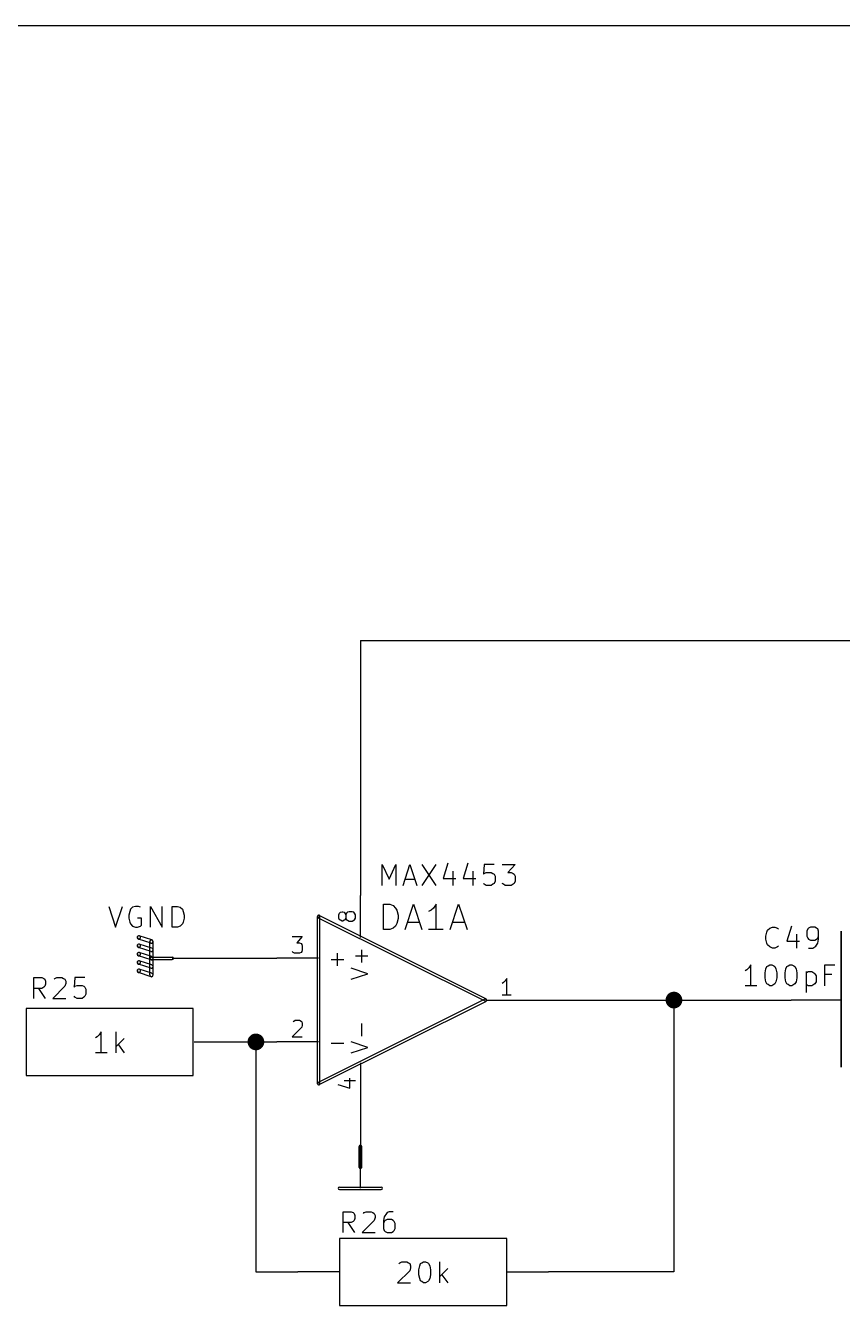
# Model space of a CAD drawing. Extents: x 12 to 829, y -582 to -12.
# Drawn here: x 343.9 to 393.5, y -303.8 to -226.1 of the extents above; entities that cross this region are included whole.
import ezdxf

# ---------------------------------------------------------------- set-up
doc = ezdxf.new("R2010")
doc.units = 0
doc.header["$MEASUREMENT"] = 0
doc.layers.add('BLACK', color=7, linetype='CONTINUOUS')

msp = doc.modelspace()

# ---------------------------------------------------------------- linework, layer by layer
at = {"layer": 'Black'}
for p, q in [((11.938, -226.06), (829.056, -226.06)), ((364.236, -263.398), (364.236, -278.892)), ((364.236, -263.398), (440.69, -263.398)), ((365.557, -278.282), (365.557, -277.012)), ((365.557, -277.012), (365.989, -277.901)), ((365.989, -277.901), (366.395, -277.012)), ((366.395, -277.012), (366.395, -278.282)), ((366.827, -278.282), (367.233, -277.012)), ((367.233, -277.012), (367.665, -278.282)), ((367.97, -277.012), (368.808, -278.282)), ((368.808, -277.012), (367.97, -278.282)), ((369.545, -276.936), (369.265, -277.851)), ((369.849, -277.419), (369.849, -278.282)), ((370.764, -276.936), (370.484, -277.851)), ((371.069, -277.419), (371.069, -278.282)), ((371.754, -277.012), (371.704, -277.597)), ((372.364, -277.012), (371.754, -277.012)), ((372.847, -277.012), (373.634, -277.012)), ((373.634, -277.012), (373.202, -277.495)), ((366.954, -277.901), (367.538, -277.901)), ((369.265, -277.851), (370.027, -277.851)), ((370.484, -277.851), (371.246, -277.851)), ((371.704, -277.597), (371.754, -277.546)), ((371.754, -278.206), (371.704, -278.155)), ((371.754, -277.546), (371.881, -277.495)), ((371.881, -278.282), (371.754, -278.206)), ((371.881, -277.495), (372.186, -277.495)), ((372.186, -277.495), (372.288, -277.546)), ((372.288, -278.206), (372.186, -278.282)), ((372.288, -277.546), (372.364, -277.597)), ((372.364, -278.155), (372.288, -278.206)), ((372.364, -277.597), (372.415, -277.724)), ((372.415, -278.028), (372.364, -278.155)), ((372.415, -277.724), (372.415, -278.028)), ((372.923, -278.206), (372.847, -278.155)), ((373.024, -278.282), (372.923, -278.206)), ((373.202, -277.495), (373.405, -277.495)), ((373.405, -277.495), (373.507, -277.546)), ((373.507, -278.206), (373.405, -278.282)), ((373.507, -277.546), (373.583, -277.597)), ((373.583, -278.155), (373.507, -278.206)), ((373.583, -277.597), (373.634, -277.724)), ((373.634, -278.028), (373.583, -278.155)), ((373.634, -277.724), (373.634, -278.028)), ((364.236, -281.432), (364.236, -278.892)), ((372.186, -278.282), (371.881, -278.282)), ((373.405, -278.282), (373.024, -278.282)), ((348.945, -279.552), (349.352, -280.822)), ((349.352, -280.822), (349.783, -279.552)), ((350.266, -279.73), (350.215, -279.857)), ((350.393, -279.603), (350.266, -279.73)), ((350.571, -279.552), (350.393, -279.603)), ((350.749, -279.552), (350.571, -279.552)), ((350.876, -279.603), (350.749, -279.552)), ((351.485, -280.822), (351.485, -279.552)), ((351.485, -279.552), (352.196, -280.822)), ((352.196, -280.822), (352.196, -279.552)), ((352.806, -280.822), (352.806, -279.552)), ((352.806, -279.552), (353.111, -279.552)), ((353.111, -279.552), (353.289, -279.603)), ((353.289, -279.603), (353.416, -279.73)), ((353.416, -279.73), (353.466, -279.857)), ((365.633, -280.949), (365.633, -279.425)), ((365.633, -279.425), (366.014, -279.425)), ((366.014, -279.425), (366.217, -279.502)), ((366.217, -279.502), (366.37, -279.654)), ((366.37, -279.654), (366.446, -279.781)), ((366.446, -279.781), (366.522, -280.086)), ((366.954, -280.949), (367.462, -279.425)), ((367.462, -279.425), (367.97, -280.949)), ((368.529, -279.781), (368.376, -279.857)), ((368.681, -279.654), (368.529, -279.781)), ((368.833, -279.425), (368.681, -279.654)), ((368.833, -280.949), (368.833, -279.425)), ((369.697, -280.949), (370.205, -279.425)), ((370.205, -279.425), (370.713, -280.949)), ((350.215, -279.857), (350.164, -280.086)), ((350.164, -280.086), (350.164, -280.264)), ((350.164, -280.264), (350.215, -280.518)), ((350.215, -280.518), (350.266, -280.619)), ((350.926, -280.264), (350.698, -280.264)), ((350.926, -280.695), (350.926, -280.264)), ((353.466, -280.518), (353.416, -280.619)), ((353.466, -279.857), (353.517, -280.086)), ((353.517, -280.264), (353.466, -280.518)), ((353.517, -280.086), (353.517, -280.264)), ((361.62, -290.322), (361.62, -280.162)), ((361.671, -280.238), (371.805, -285.293)), ((361.747, -280.111), (371.881, -285.166)), ((361.772, -290.322), (361.772, -280.162)), ((362.915, -280.06), (362.966, -279.959)), ((362.915, -280.264), (362.915, -280.06)), ((362.966, -280.365), (362.915, -280.264)), ((362.966, -279.959), (363.017, -279.908)), ((363.017, -280.391), (362.966, -280.365)), ((363.017, -279.908), (363.118, -279.883)), ((363.118, -280.441), (363.017, -280.391)), ((363.118, -279.883), (363.169, -279.883)), ((363.169, -280.441), (363.118, -280.441)), ((363.169, -279.883), (363.245, -279.908)), ((363.245, -280.391), (363.169, -280.441)), ((363.245, -279.908), (363.296, -279.959)), ((363.296, -280.365), (363.245, -280.391)), ((363.296, -279.959), (363.347, -280.06)), ((363.347, -280.264), (363.296, -280.365)), ((363.398, -279.959), (363.347, -280.06)), ((363.347, -280.06), (363.347, -280.264)), ((363.347, -280.264), (363.398, -280.365)), ((363.449, -279.908), (363.398, -279.959)), ((363.398, -280.365), (363.449, -280.391)), ((363.55, -279.883), (363.449, -279.908)), ((363.449, -280.391), (363.55, -280.441)), ((363.728, -279.883), (363.55, -279.883)), ((363.55, -280.441), (363.728, -280.441)), ((363.83, -279.908), (363.728, -279.883)), ((363.728, -280.441), (363.83, -280.391)), ((363.88, -279.959), (363.83, -279.908)), ((363.83, -280.391), (363.88, -280.365)), ((363.931, -280.06), (363.88, -279.959)), ((363.88, -280.365), (363.931, -280.264)), ((363.931, -280.264), (363.931, -280.06)), ((366.522, -280.289), (366.446, -280.594)), ((366.522, -280.086), (366.522, -280.289)), ((367.081, -280.518), (367.817, -280.518)), ((369.824, -280.518), (370.561, -280.518)), ((350.266, -280.619), (350.393, -280.746)), ((350.393, -280.746), (350.571, -280.822)), ((350.571, -280.822), (350.698, -280.822)), ((350.698, -280.822), (350.876, -280.746)), ((351.561, -281.584), (350.799, -281.33)), ((350.876, -280.746), (350.926, -280.695)), ((353.111, -280.822), (352.806, -280.822)), ((353.289, -280.746), (353.111, -280.822)), ((353.416, -280.619), (353.289, -280.746)), ((366.014, -280.949), (365.633, -280.949)), ((366.217, -280.873), (366.014, -280.949)), ((366.37, -280.746), (366.217, -280.873)), ((366.446, -280.594), (366.37, -280.746)), ((369.265, -280.949), (368.376, -280.949)), ((388.874, -281.356), (388.925, -281.127)), ((388.874, -281.534), (388.874, -281.356)), ((388.925, -281.127), (388.976, -281)), ((388.976, -281), (389.103, -280.873)), ((389.103, -280.873), (389.28, -280.822)), ((389.28, -280.822), (389.407, -280.822)), ((389.407, -280.822), (389.585, -280.873)), ((389.585, -280.873), (389.636, -280.924)), ((390.423, -280.746), (390.144, -281.661)), ((390.728, -281.229), (390.728, -282.092)), ((391.414, -280.924), (391.363, -281.051)), ((391.363, -281.051), (391.363, -281.356)), ((391.363, -281.356), (391.414, -281.483)), ((391.465, -280.873), (391.414, -280.924)), ((391.592, -280.822), (391.465, -280.873)), ((391.846, -280.822), (391.592, -280.822)), ((391.947, -280.873), (391.846, -280.822)), ((392.024, -280.924), (391.947, -280.873)), ((392.074, -281.051), (392.024, -280.924)), ((392.024, -281.483), (392.074, -281.356)), ((392.074, -281.534), (392.074, -281.051)), ((393.446, -281.051), (393.446, -289.306)), ((393.446, -289.306), (393.446, -281.051)), ((351.511, -281.788), (350.749, -281.534)), ((351.511, -282.296), (350.749, -282.042)), ((351.561, -282.092), (350.799, -281.838)), ((351.434, -283.718), (351.434, -281.686)), ((351.638, -283.718), (351.638, -281.686)), ((360.096, -281.381), (360.705, -281.381)), ((360.705, -281.381), (360.375, -281.762)), ((360.375, -281.762), (360.528, -281.762)), ((360.528, -281.762), (360.629, -281.813)), ((360.629, -281.813), (360.68, -281.864)), ((360.68, -281.864), (360.705, -281.965)), ((360.705, -281.965), (360.705, -282.194)), ((388.925, -281.788), (388.874, -281.534)), ((388.976, -281.889), (388.925, -281.788)), ((389.103, -282.016), (388.976, -281.889)), ((389.28, -282.092), (389.103, -282.016)), ((389.407, -282.092), (389.28, -282.092)), ((389.585, -282.016), (389.407, -282.092)), ((389.636, -281.965), (389.585, -282.016)), ((390.144, -281.661), (390.906, -281.661)), ((391.414, -281.483), (391.465, -281.534)), ((391.465, -281.534), (391.592, -281.61)), ((391.465, -282.092), (391.719, -282.092)), ((391.592, -281.61), (391.846, -281.61)), ((391.719, -282.092), (391.846, -282.016)), ((391.846, -281.61), (391.947, -281.534)), ((391.846, -282.016), (391.897, -281.965)), ((391.897, -281.965), (392.024, -281.788)), ((391.947, -281.534), (392.024, -281.483)), ((392.024, -281.788), (392.074, -281.534)), ((351.511, -282.804), (350.749, -282.55)), ((351.561, -282.6), (350.799, -282.346)), ((351.561, -283.108), (350.799, -282.854)), ((351.536, -282.626), (352.806, -282.626)), ((351.536, -282.778), (352.806, -282.778)), ((352.806, -282.702), (359.156, -282.702)), ((361.696, -282.702), (359.156, -282.702)), ((360.147, -282.346), (360.096, -282.296)), ((360.223, -282.397), (360.147, -282.346)), ((360.528, -282.397), (360.223, -282.397)), ((360.629, -282.346), (360.528, -282.397)), ((360.68, -282.296), (360.629, -282.346)), ((360.705, -282.194), (360.68, -282.296)), ((362.458, -282.778), (363.22, -282.778)), ((362.839, -283.159), (362.839, -282.397)), ((364.693, -282.575), (363.931, -282.575)), ((364.312, -282.956), (364.312, -282.194)), ((351.511, -283.312), (350.749, -283.058)), ((351.511, -283.82), (350.749, -283.566)), ((351.561, -283.616), (350.799, -283.362)), ((364.693, -283.642), (363.677, -283.312)), ((363.677, -283.972), (364.693, -283.642)), ((387.706, -283.413), (387.604, -283.464)), ((387.833, -283.286), (387.706, -283.413)), ((387.96, -283.108), (387.833, -283.286)), ((387.96, -284.378), (387.96, -283.108)), ((388.823, -283.591), (388.874, -283.337)), ((388.823, -283.896), (388.823, -283.591)), ((388.874, -283.337), (388.925, -283.21)), ((388.925, -283.21), (389.001, -283.159)), ((389.001, -283.159), (389.103, -283.108)), ((389.103, -283.108), (389.23, -283.108)), ((389.23, -283.108), (389.357, -283.159)), ((389.357, -283.159), (389.407, -283.21)), ((389.407, -283.21), (389.484, -283.337)), ((389.484, -283.337), (389.534, -283.591)), ((389.534, -283.591), (389.534, -283.896)), ((390.042, -283.591), (390.093, -283.337)), ((390.042, -283.896), (390.042, -283.591)), ((390.093, -283.337), (390.144, -283.21)), ((390.144, -283.21), (390.22, -283.159)), ((390.22, -283.159), (390.322, -283.108)), ((390.322, -283.108), (390.449, -283.108)), ((390.449, -283.108), (390.576, -283.159)), ((390.576, -283.159), (390.627, -283.21)), ((390.627, -283.21), (390.703, -283.337)), ((390.703, -283.337), (390.754, -283.591)), ((390.754, -283.591), (390.754, -283.896)), ((391.312, -283.515), (391.312, -284.785)), ((391.312, -283.591), (391.439, -283.515)), ((391.439, -283.515), (391.668, -283.515)), ((391.668, -283.515), (391.795, -283.591)), ((391.795, -283.591), (391.846, -283.642)), ((391.846, -283.642), (391.922, -283.769)), ((392.455, -284.378), (392.455, -283.108)), ((392.455, -283.108), (393.065, -283.108)), ((344.399, -285.14), (344.399, -283.87)), ((344.399, -283.87), (344.881, -283.87)), ((344.881, -283.87), (345.008, -283.921)), ((345.008, -284.455), (344.881, -284.531)), ((345.008, -283.921), (345.059, -283.972)), ((345.059, -284.404), (345.008, -284.455)), ((345.059, -283.972), (345.11, -284.099)), ((345.11, -284.277), (345.059, -284.404)), ((345.11, -284.099), (345.11, -284.277)), ((346.278, -284.404), (345.542, -285.14)), ((345.618, -283.972), (345.669, -283.921)), ((345.669, -283.921), (345.796, -283.87)), ((345.796, -283.87), (346.1, -283.87)), ((346.1, -283.87), (346.202, -283.921)), ((346.202, -283.921), (346.278, -283.972)), ((346.278, -283.972), (346.329, -284.099)), ((346.329, -284.226), (346.278, -284.404)), ((346.329, -284.099), (346.329, -284.226)), ((346.888, -283.87), (346.837, -284.455)), ((346.837, -284.455), (346.888, -284.404)), ((347.497, -283.87), (346.888, -283.87)), ((346.888, -284.404), (347.015, -284.353)), ((347.015, -284.353), (347.32, -284.353)), ((347.32, -284.353), (347.421, -284.404)), ((347.421, -284.404), (347.497, -284.455)), ((347.497, -284.455), (347.548, -284.582)), ((372.923, -284.175), (372.847, -284.226)), ((373.024, -284.074), (372.923, -284.175)), ((373.126, -283.921), (373.024, -284.074)), ((373.126, -284.937), (373.126, -283.921)), ((388.315, -284.378), (387.604, -284.378)), ((388.874, -284.124), (388.823, -283.896)), ((388.925, -284.251), (388.874, -284.124)), ((389.001, -284.302), (388.925, -284.251)), ((389.103, -284.378), (389.001, -284.302)), ((389.23, -284.378), (389.103, -284.378)), ((389.357, -284.302), (389.23, -284.378)), ((389.407, -284.251), (389.357, -284.302)), ((389.484, -284.124), (389.407, -284.251)), ((389.534, -283.896), (389.484, -284.124)), ((390.093, -284.124), (390.042, -283.896)), ((390.144, -284.251), (390.093, -284.124)), ((390.22, -284.302), (390.144, -284.251)), ((390.322, -284.378), (390.22, -284.302)), ((390.449, -284.378), (390.322, -284.378)), ((390.576, -284.302), (390.449, -284.378)), ((390.627, -284.251), (390.576, -284.302)), ((390.703, -284.124), (390.627, -284.251)), ((390.754, -283.896), (390.703, -284.124)), ((391.439, -284.378), (391.312, -284.302)), ((391.668, -284.378), (391.439, -284.378)), ((391.795, -284.302), (391.668, -284.378)), ((391.846, -284.251), (391.795, -284.302)), ((391.922, -284.124), (391.846, -284.251)), ((391.922, -283.769), (391.922, -284.124)), ((392.887, -283.693), (392.455, -283.693)), ((344.881, -284.531), (344.399, -284.531)), ((345.11, -285.14), (344.703, -284.531)), ((345.542, -285.14), (346.329, -285.14)), ((346.888, -285.064), (346.837, -285.013)), ((347.015, -285.14), (346.888, -285.064)), ((347.32, -285.14), (347.015, -285.14)), ((347.421, -285.064), (347.32, -285.14)), ((347.497, -285.013), (347.421, -285.064)), ((347.548, -284.886), (347.497, -285.013)), ((347.548, -284.582), (347.548, -284.886)), ((371.805, -285.191), (361.671, -290.246)), ((371.856, -285.242), (374.396, -285.242)), ((373.405, -284.937), (372.847, -284.937)), ((374.396, -285.242), (390.398, -285.242)), ((383.286, -285.242), (383.286, -301.752)), ((393.395, -285.242), (390.398, -285.242)), ((343.916, -285.75), (343.916, -289.814)), ((354.076, -285.75), (343.916, -285.75)), ((354.076, -289.814), (354.076, -285.75)), ((371.881, -285.318), (361.747, -290.373)), ((360.147, -286.563), (360.197, -286.512)), ((360.197, -286.512), (360.274, -286.461)), ((360.274, -286.461), (360.528, -286.461)), ((360.528, -286.461), (360.629, -286.512)), ((360.629, -286.512), (360.68, -286.563)), ((360.68, -286.563), (360.705, -286.664)), ((360.705, -286.766), (360.68, -286.893)), ((360.705, -286.664), (360.705, -286.766)), ((364.312, -287.426), (364.312, -286.664)), ((348.234, -287.477), (348.132, -287.528)), ((348.361, -287.35), (348.234, -287.477)), ((348.488, -287.172), (348.361, -287.35)), ((348.488, -288.442), (348.488, -287.172)), ((349.402, -288.442), (349.402, -287.172)), ((360.68, -286.893), (360.096, -287.477)), ((360.096, -287.477), (360.705, -287.477)), ((349.885, -287.579), (349.402, -288.061)), ((349.529, -287.96), (349.885, -288.442)), ((354.127, -287.782), (356.616, -287.782)), ((356.616, -287.782), (359.156, -287.782)), ((357.886, -287.782), (357.886, -301.752)), ((361.696, -287.782), (359.156, -287.782)), ((362.458, -287.858), (363.22, -287.858)), ((364.693, -288.112), (363.677, -287.782)), ((363.677, -288.442), (364.693, -288.112)), ((348.844, -288.442), (348.132, -288.442)), ((364.236, -289.052), (364.236, -291.592)), ((343.916, -289.814), (354.076, -289.814)), ((362.864, -290.373), (363.601, -290.601)), ((363.245, -290.119), (363.931, -290.119)), ((363.601, -290.601), (363.601, -289.992)), ((364.236, -291.592), (364.236, -294.132)), ((364.16, -295.402), (364.16, -294.132)), ((364.236, -296.672), (364.236, -294.132)), ((364.312, -295.402), (364.312, -294.132)), ((362.966, -296.596), (365.506, -296.596)), ((362.966, -296.748), (365.506, -296.748)), ((363.195, -299.364), (363.195, -298.094)), ((363.195, -298.094), (363.677, -298.094)), ((363.677, -298.094), (363.804, -298.145)), ((363.804, -298.145), (363.855, -298.196)), ((363.855, -298.196), (363.906, -298.323)), ((363.906, -298.323), (363.906, -298.501)), ((364.414, -298.196), (364.465, -298.145)), ((364.465, -298.145), (364.592, -298.094)), ((364.592, -298.094), (364.896, -298.094)), ((364.896, -298.094), (364.998, -298.145)), ((364.998, -298.145), (365.074, -298.196)), ((365.074, -298.196), (365.125, -298.323)), ((365.125, -298.45), (365.074, -298.628)), ((365.125, -298.323), (365.125, -298.45)), ((365.684, -298.399), (365.633, -298.628)), ((365.811, -298.196), (365.684, -298.399)), ((365.862, -298.145), (365.811, -298.196)), ((365.989, -298.094), (365.862, -298.145)), ((366.217, -298.094), (365.989, -298.094)), ((363.677, -298.755), (363.195, -298.755)), ((363.906, -299.364), (363.499, -298.755)), ((363.804, -298.679), (363.677, -298.755)), ((363.855, -298.628), (363.804, -298.679)), ((363.906, -298.501), (363.855, -298.628)), ((365.074, -298.628), (364.338, -299.364)), ((365.633, -298.628), (365.633, -299.11)), ((365.684, -298.679), (365.633, -298.806)), ((365.633, -299.11), (365.684, -299.237)), ((365.735, -298.628), (365.684, -298.679)), ((365.684, -299.237), (365.735, -299.288)), ((365.862, -298.577), (365.735, -298.628)), ((366.116, -298.577), (365.862, -298.577)), ((366.217, -298.628), (366.116, -298.577)), ((366.293, -298.679), (366.217, -298.628)), ((366.217, -299.288), (366.293, -299.237)), ((366.344, -298.806), (366.293, -298.679)), ((366.293, -299.237), (366.344, -299.11)), ((366.344, -299.11), (366.344, -298.806)), ((362.966, -299.72), (362.966, -303.784)), ((373.126, -299.72), (362.966, -299.72)), ((364.338, -299.364), (365.125, -299.364)), ((365.735, -299.288), (365.862, -299.364)), ((365.862, -299.364), (366.116, -299.364)), ((366.116, -299.364), (366.217, -299.288)), ((373.126, -303.784), (373.126, -299.72)), ((366.573, -301.244), (366.624, -301.193)), ((366.624, -301.193), (366.751, -301.142)), ((366.751, -301.142), (367.055, -301.142)), ((367.055, -301.142), (367.157, -301.193)), ((367.157, -301.193), (367.233, -301.244)), ((367.233, -301.244), (367.284, -301.371)), ((367.284, -301.498), (367.233, -301.676)), ((367.284, -301.371), (367.284, -301.498)), ((367.792, -301.625), (367.843, -301.371)), ((367.843, -301.371), (367.894, -301.244)), ((367.894, -301.244), (367.97, -301.193)), ((367.97, -301.193), (368.071, -301.142)), ((368.071, -301.142), (368.198, -301.142)), ((368.198, -301.142), (368.325, -301.193)), ((368.325, -301.193), (368.376, -301.244)), ((368.376, -301.244), (368.452, -301.371)), ((368.452, -301.371), (368.503, -301.625)), ((369.062, -302.412), (369.062, -301.142)), ((369.545, -301.549), (369.062, -302.031)), ((357.886, -301.752), (360.426, -301.752)), ((362.915, -301.752), (360.426, -301.752)), ((367.233, -301.676), (366.497, -302.412)), ((367.792, -301.93), (367.792, -301.625)), ((367.843, -302.158), (367.792, -301.93)), ((367.894, -302.285), (367.843, -302.158)), ((367.97, -302.336), (367.894, -302.285)), ((368.071, -302.412), (367.97, -302.336)), ((368.325, -302.336), (368.198, -302.412)), ((368.376, -302.285), (368.325, -302.336)), ((368.452, -302.158), (368.376, -302.285)), ((368.503, -301.93), (368.452, -302.158)), ((368.503, -301.625), (368.503, -301.93)), ((369.189, -301.93), (369.545, -302.412)), ((373.177, -301.752), (375.666, -301.752)), ((383.286, -301.752), (375.666, -301.752)), ((366.497, -302.412), (367.284, -302.412)), ((368.198, -302.412), (368.071, -302.412)), ((362.966, -303.784), (373.126, -303.784))]:
    msp.add_line(p, q, dxfattribs=at)
at = {"layer": 'Black', "const_width": 0.508}
for points in [[(383.032, -285.242, 1), (383.54, -285.242, 1)], [(357.632, -287.782, 1), (358.14, -287.782, 1)]]:
    msp.add_lwpolyline(points, format="xyb", close=True, dxfattribs=at)
at = {"layer": 'Black'}
for centre, radius, start, end in [((361.696, -280.162), 0.0762, 360, 540), ((361.721, -280.162), 0.0762, 63.4349, 243.435), ((350.774, -281.432), 0.1016, 431.565, 611.565), ((350.774, -281.432), 0.1016, 0, 180), ((350.774, -281.432), 0.1016, 180, 360), ((350.774, -281.94), 0.1016, 431.565, 611.565), ((350.774, -281.94), 0.1016, 0, 180), ((350.774, -281.94), 0.1016, 180, 360), ((351.536, -281.686), 0.1016, 360, 540), ((351.536, -281.686), 0.1016, 0, 180), ((351.536, -281.686), 0.1016, 180, 360), ((351.536, -281.686), 0.1016, 251.565, 431.565), ((351.536, -282.194), 0.1016, 251.565, 431.565), ((350.774, -282.448), 0.1016, 431.565, 611.565), ((350.774, -282.448), 0.1016, 0, 180), ((350.774, -282.448), 0.1016, 180, 360), ((350.774, -282.956), 0.1016, 431.565, 611.565), ((350.774, -282.956), 0.1016, 0, 180), ((351.536, -282.702), 0.0762, 90, 270), ((351.536, -282.702), 0.1016, 251.565, 431.565), ((352.806, -282.702), 0.0762, 270, 450), ((350.774, -282.956), 0.1016, 180, 360), ((350.774, -283.464), 0.1016, 431.565, 611.565), ((350.774, -283.464), 0.1016, 0, 180), ((350.774, -283.464), 0.1016, 0, 180), ((350.774, -283.464), 0.1016, 180, 360), ((350.774, -283.464), 0.1016, 180, 360), ((351.536, -283.21), 0.1016, 251.565, 431.565), ((351.536, -283.718), 0.1016, 251.565, 431.565), ((351.536, -283.718), 0.1016, 180, 360), ((371.831, -285.242), 0.0762, 296.565, 476.565), ((371.831, -285.242), 0.0762, 243.435, 423.435), ((361.696, -290.322), 0.0762, 180, 360), ((361.721, -290.322), 0.0762, 476.565, 656.565), ((364.236, -294.132), 0.0762, 360, 540), ((364.236, -295.402), 0.0762, 180, 360), ((362.966, -296.672), 0.0762, 90, 270), ((365.506, -296.672), 0.0762, 270, 450)]:
    msp.add_arc(centre, radius, start, end, dxfattribs=at)

doc.saveas('drawing.dxf')
